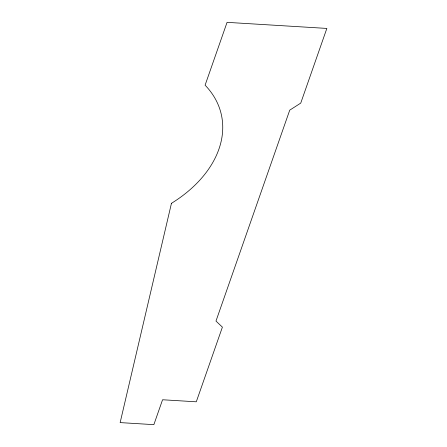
<?xml version="1.0" encoding="UTF-8"?>
<svg xmlns="http://www.w3.org/2000/svg" width="447" height="447" viewBox="0 0 447 447"><rect width="100%" height="100%" fill="white"/><g stroke="black" fill="none" stroke-linecap="round" stroke-linejoin="round"><path stroke-width="0.67" d="M171.452 203.318L120.142 422.599L153.863 424.65L162.568 399.758L196.289 401.808L222.399 327.131L215.979 321.069L289.734 110.158L300.742 103.101L326.858 28.424L227.065 22.35L205.095 85.187A122.109 83.902 -13.3 0 1 171.452 203.318"/></g></svg>
